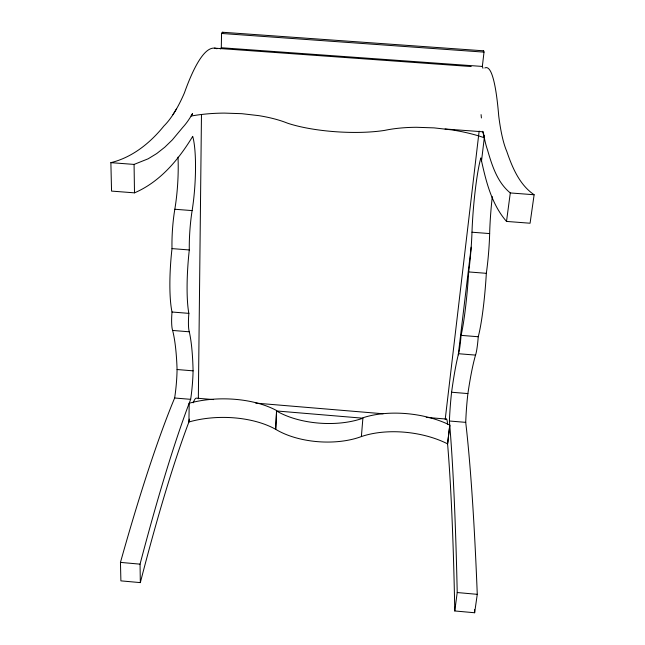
<?xml version="1.0" encoding="UTF-8"?>
<svg xmlns="http://www.w3.org/2000/svg" width="645" height="645" viewBox="0 0 645 645"><rect width="100%" height="100%" fill="white"/><g stroke="black" fill="none" stroke-linecap="round" stroke-linejoin="round"><path stroke-width="0.97" d="M198.338 398.787L201.474 114.697M220.292 48.988L221.3 47.746L221.558 33.459A15.101 2.225 -87.3 0 1 223.001 32.661M276.528 410.962L362.901 418.202A63.033 31.218 3.7 0 1 276.528 410.962L275.705 429.328A62.557 31.952 3.7 0 0 361.385 436.568A68.668 35.556 6.9 0 1 447.574 443.849L447.767 446.066A921.181 48.488 -87.8 0 1 454.773 610.96L474.647 612.75L477.268 594.335A1001.943 60.767 -88.3 0 0 466.537 429.586L465.73 422.362A40.361 4.281 -86.2 0 1 467.899 393.579A138.909 15.609 -86.7 0 1 475.534 355.105A19.785 2.12 -85.8 0 0 478.243 336.746A60.009 6.369 -85.5 0 0 486.33 273.319A42.304 4.579 -85.3 0 0 489.652 233.579A54.785 6.418 -85 0 1 492.296 196.652M361.385 436.568L362.925 417.767A69.192 34.637 6.7 0 1 449.742 425.047L450.008 428.199A1000.677 51.697 -87.9 0 1 457.216 592.537L454.773 610.96M482.952 68.249L482.347 66.435L484.008 52.124A15.238 1.355 -84.4 0 0 483.25 51.165M447.678 440.938A35.572 2.975 -86.3 0 1 447.574 443.849L449.742 425.047L449.404 421A40.337 3.644 -86.1 0 1 451.589 392.233A138.804 13.279 -86.5 0 1 457.942 356.121L458.547 353.726A19.769 1.798 -85.7 0 0 461.062 335.36A59.977 5.418 -85.5 0 0 468.689 271.932A42.28 3.894 -85.3 0 0 471.068 248.712L471.31 245.277A42.28 3.894 -85.3 0 0 471.987 232.216A54.744 5.458 -85 0 1 480.872 157.888C485.717 180.157 491.159 203.788 506.51 221.42L530.077 223.226L534.125 194.75C519.515 184.792 512.332 167.611 506.809 151.47A629.173 70.208 -81.3 0 1 498.722 115.915A322.331 30.396 -86 0 0 492.248 75.425A306.738 29.041 -85.9 0 0 484.855 67.967M445.195 419.468L479.146 131.064M447.574 443.849L449.783 425.458M458.248 354.911L471.173 247.188M481.517 160.968L484.306 137.764L483.234 131.814L445.066 128.992M506.51 221.42L510.292 192.944C497.295 182.382 492.038 165.539 487.547 150.035A627.964 59.719 -82 0 1 484.306 137.764L482.613 131.306M216.905 48.77A303.843 47.738 -84.7 0 0 203.312 54.648A319.283 49.955 -84.6 0 0 184.414 92.888A618.523 113.762 87.6 0 1 176.359 109.158L172.949 114.713A618.523 113.762 87.6 0 1 163.943 125.952C150.301 142.892 132.362 157.428 110.876 162.653L111.553 191.089L134.499 192.847C160.073 181.898 178.633 159.654 192.71 136.361A54.204 9.586 -86.3 0 1 192.129 210.593A41.893 6.853 -85.8 0 0 189.291 249.962A59.437 9.538 -85.5 0 0 188.864 313.365A19.592 3.169 -85 0 0 189.291 331.804A137.441 23.333 -83.7 0 1 193.081 370.843A39.974 6.41 -84.4 0 1 190.67 399.336L188.058 406.205A987.946 90.961 -81.2 0 0 140.046 564.149L140.328 582.612L120.897 580.863L120.454 562.392A987.608 99.661 -80.8 0 1 171.836 404.842L174.65 397.997A39.95 7.022 -84.3 0 0 177.069 369.521A137.369 25.574 -83.5 0 0 172.626 330.442A19.584 3.475 -85 0 1 172.022 312.011A59.405 10.457 -85.5 0 1 172.005 248.607A41.869 7.514 -85.8 0 1 174.819 209.254A54.172 10.505 -86.3 0 0 178.004 157.13M172.949 114.713L176.359 109.158M110.876 162.653L134.071 164.419L148.148 158.807L156.751 153.542L164.789 147.205L172.32 139.909L182.777 127.355A618.507 103.958 88.3 0 0 191.081 116.052L192.524 113.585L191.081 116.052A77.602 27.211 1.4 0 1 224.387 113.101L241.835 113.689L258.718 115.632A77.602 27.211 1.4 0 1 287.565 123.195A70.507 17.858 3.6 0 0 384.686 130.387A80.891 28.662 5.4 0 1 416.428 127.283L434.045 127.879L451.766 129.887A80.891 28.662 5.4 0 1 484.306 137.764L483.806 135.127M222.614 32.258L483.532 50.81M221.558 33.459L484.008 52.124M221.3 47.746L482.347 66.435M214.414 48.133L471.181 66.532M510.292 192.944L534.125 194.75M174.819 209.254L192.129 210.593M471.987 232.216L489.652 233.579M172.005 248.607L189.291 249.962M468.689 271.932L486.33 273.319M172.022 312.011L188.864 313.365M461.062 335.36L478.243 336.746M172.626 330.442L189.291 331.804M458.547 353.726L475.534 355.105M177.069 369.521L193.081 370.843M451.589 392.233L467.899 393.579M213.6 399.594L196.556 398.167A35.265 5.241 -84.1 0 0 193.218 402.827M255.726 403.117L383.09 413.768M426.216 417.379L446.276 419.057M174.65 397.997L190.67 399.336M449.404 421L465.73 422.362M120.454 562.392L140.046 564.149M457.216 592.537L477.268 594.335M481.42 117.962L481.081 114.617M134.071 164.419L134.499 192.847M474.535 609.694A922.302 56.994 -88.3 0 1 474.647 612.75M445.824 419.524A35.572 2.975 -86.3 0 1 447.557 424.152M140.328 582.612A909.926 85.35 -81.3 0 1 188.106 424.104L188.921 421.991A35.265 5.241 -84.1 0 1 189.372 419.137M189.203 403.23L188.921 421.991A70.708 36.426 0.4 0 1 275.705 429.328L276.616 410.559A71.24 35.491 0.6 0 0 189.203 403.23"/></g></svg>
